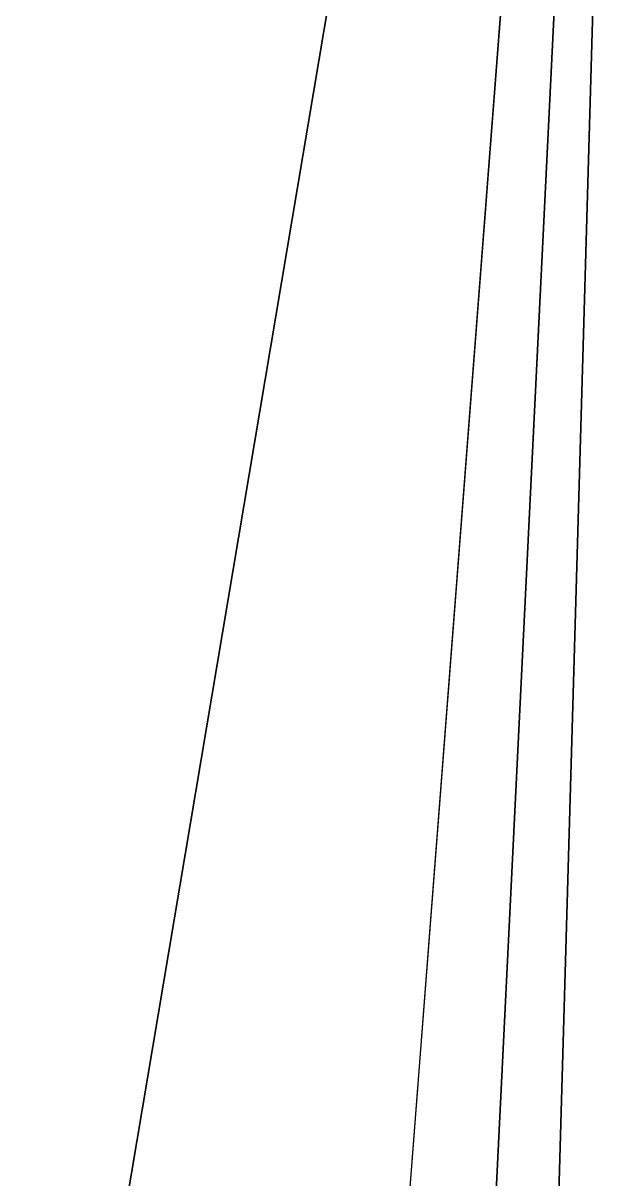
# Model space of a CAD drawing. Header units: millimetres. Extents: x -7906370 to 58235770, y -60992620 to 60.
# Drawn here: x -1089 to -50, y -5354 to -3340 of the extents above; entities that cross this region are included whole.
import ezdxf

# ---------------------------------------------------------------- set-up
doc = ezdxf.new("R2010")
doc.units = ezdxf.units.MM
doc.layers.add('Image', color=7, linetype='Continuous')
picture_1 = doc.add_image_def('image1.jpg', size_in_pixel=(14666, 11006))
picture_2 = doc.add_image_def('image7.jpg', size_in_pixel=(14388, 11097))
picture_3 = doc.add_image_def('image8.jpg', size_in_pixel=(14559, 11110))
picture_4 = doc.add_image_def('image10.jpg', size_in_pixel=(14576, 11112))

msp = doc.modelspace()

# ---------------------------------------------------------------- pictures from other files: only their frames are drawn
at = {"layer": 'Image'}
image = msp.add_image(picture_2, insert=(-50.3, -651.7), size_in_units=(9404016.2, 7252365.8), rotation=-94.41091882, dxfattribs=at)
image.dxf.v_pixel = (-50.331349, -651.601956)
image.dxf.flags = 7
image = msp.add_image(picture_4, insert=(-60.9, -1238), size_in_units=(18066612.3, 13772394.9), rotation=-92.81338931, dxfattribs=at)
image.dxf.v_pixel = (-60.900954, -1237.919243)
image.dxf.flags = 7
image = msp.add_image(picture_3, insert=(-308, -1828.4), size_in_units=(26994265, 20598795.4), rotation=-99.56120664, dxfattribs=at)
image.dxf.v_pixel = (-308.03641, -1828.309343)
image.dxf.flags = 7
image = msp.add_image(picture_1, insert=(-68.4, -2371.8), size_in_units=(34798703.9, 26113772.3), rotation=-91.64997084, dxfattribs=at)
image.dxf.v_pixel = (-68.38305, -2371.699473)
image.dxf.flags = 7

doc.saveas('drawing.dxf')
